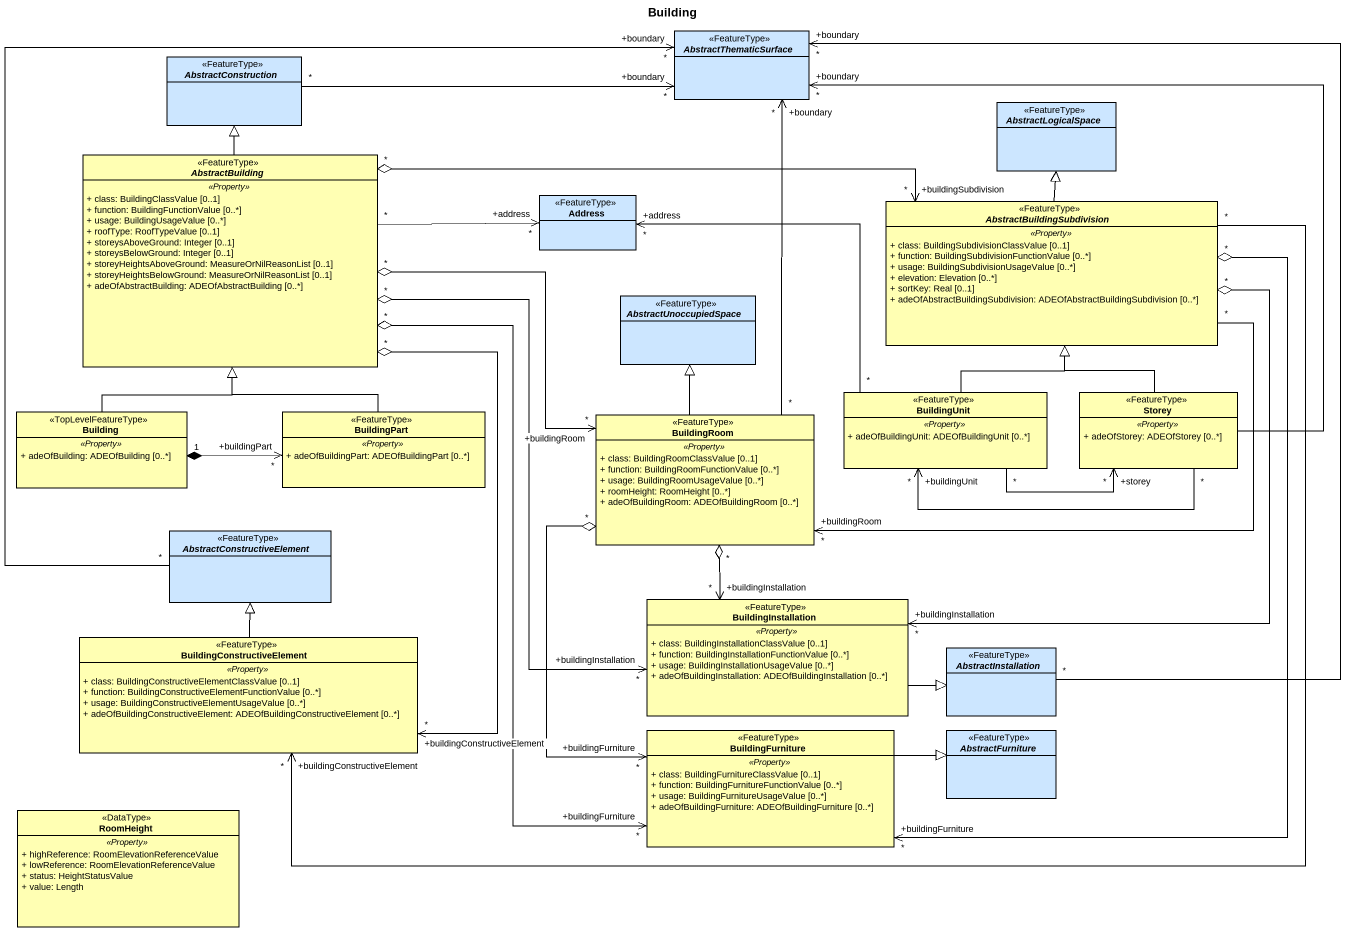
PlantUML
@startuml
title Building
hide circle
hide empty members
skinparam classAttributeIconSize 0
abstract class AbstractConstruction <<FeatureType>> #CCE6FF
abstract class AbstractThematicSurface <<FeatureType>> #CCE6FF
abstract class AbstractLogicalSpace <<FeatureType>> #CCE6FF
abstract class AbstractBuilding <<FeatureType>> #FFFFB3 {
  .. <<Property>> ..
  + class: BuildingClassValue [0..1]
  + function: BuildingFunctionValue [0..*]
  + usage: BuildingUsageValue [0..*]
  + roofType: RoofTypeValue [0..1]
  + storeysAboveGround: Integer [0..1]
  + storeysBelowGround: Integer [0..1]
  + storeyHeightsAboveGround: MeasureOrNilReasonList [0..1]
  + storeyHeightsBelowGround: MeasureOrNilReasonList [0..1]
  + adeOfAbstractBuilding: ADEOfAbstractBuilding [0..*]
}
class Address <<FeatureType>> #CCE6FF
abstract class AbstractBuildingSubdivision <<FeatureType>> #FFFFB3 {
  .. <<Property>> ..
  + class: BuildingSubdivisionClassValue [0..1]
  + function: BuildingSubdivisionFunctionValue [0..*]
  + usage: BuildingSubdivisionUsageValue [0..*]
  + elevation: Elevation [0..*]
  + sortKey: Real [0..1]
  + adeOfAbstractBuildingSubdivision: ADEOfAbstractBuildingSubdivision [0..*]
}
abstract class AbstractUnoccupiedSpace <<FeatureType>> #CCE6FF
class BuildingUnit <<FeatureType>> #FFFFB3 {
  .. <<Property>> ..
  + adeOfBuildingUnit: ADEOfBuildingUnit [0..*]
}
class Storey <<FeatureType>> #FFFFB3 {
  .. <<Property>> ..
  + adeOfStorey: ADEOfStorey [0..*]
}
class Building <<TopLevelFeatureType>> #FFFFB3 {
  .. <<Property>> ..
  + adeOfBuilding: ADEOfBuilding [0..*]
}
class BuildingPart <<FeatureType>> #FFFFB3 {
  .. <<Property>> ..
  + adeOfBuildingPart: ADEOfBuildingPart [0..*]
}
class BuildingRoom <<FeatureType>> #FFFFB3 {
  .. <<Property>> ..
  + class: BuildingRoomClassValue [0..1]
  + function: BuildingRoomFunctionValue [0..*]
  + usage: BuildingRoomUsageValue [0..*]
  + roomHeight: RoomHeight [0..*]
  + adeOfBuildingRoom: ADEOfBuildingRoom [0..*]
}
abstract class AbstractConstructiveElement <<FeatureType>> #CCE6FF
class BuildingInstallation <<FeatureType>> #FFFFB3 {
  .. <<Property>> ..
  + class: BuildingInstallationClassValue [0..1]
  + function: BuildingInstallationFunctionValue [0..*]
  + usage: BuildingInstallationUsageValue [0..*]
  + adeOfBuildingInstallation: ADEOfBuildingInstallation [0..*]
}
class BuildingConstructiveElement <<FeatureType>> #FFFFB3 {
  .. <<Property>> ..
  + class: BuildingConstructiveElementClassValue [0..1]
  + function: BuildingConstructiveElementFunctionValue [0..*]
  + usage: BuildingConstructiveElementUsageValue [0..*]
  + adeOfBuildingConstructiveElement: ADEOfBuildingConstructiveElement [0..*]
}
abstract class AbstractInstallation <<FeatureType>> #CCE6FF
class BuildingFurniture <<FeatureType>> #FFFFB3 {
  .. <<Property>> ..
  + class: BuildingFurnitureClassValue [0..1]
  + function: BuildingFurnitureFunctionValue [0..*]
  + usage: BuildingFurnitureUsageValue [0..*]
  + adeOfBuildingFurniture: ADEOfBuildingFurniture [0..*]
}
abstract class AbstractFurniture <<FeatureType>> #CCE6FF
class RoomHeight <<DataType>> #FFFFB3 {
  .. <<Property>> ..
  + highReference: RoomElevationReferenceValue
  + lowReference: RoomElevationReferenceValue
  + status: HeightStatusValue
  + value: Length
}
AbstractConstruction "*" -right-> "+boundary\n*" AbstractThematicSurface
AbstractBuilding -up-|> AbstractConstruction
AbstractBuilding "*" -right-> "+address\n*" Address
AbstractBuilding "*" o-right-> "+buildingSubdivision\n*" AbstractBuildingSubdivision
AbstractBuilding "*" o-right-> "+buildingRoom\n*" BuildingRoom
AbstractBuilding "*" o--> "+buildingInstallation\n*" BuildingInstallation
AbstractBuilding "*" o--> "+buildingConstructiveElement\n*" BuildingConstructiveElement
AbstractBuilding "*" o--> "+buildingFurniture\n*" BuildingFurniture
AbstractBuildingSubdivision -up-|> AbstractLogicalSpace
AbstractBuildingSubdivision "*" -left-> "+buildingRoom\n*" BuildingRoom
AbstractBuildingSubdivision "*" o--> "+buildingInstallation\n*" BuildingInstallation
AbstractBuildingSubdivision "*" -left-> "+buildingConstructiveElement\n*" BuildingConstructiveElement
AbstractBuildingSubdivision "*" o--> "+buildingFurniture\n*" BuildingFurniture
BuildingUnit "*" -left-> "+address\n*" Address
BuildingUnit -up-|> AbstractBuildingSubdivision
BuildingUnit "*" -right-> "+storey\n*" Storey
Storey -up-> "+boundary\n*" AbstractThematicSurface
Storey -up-|> AbstractBuildingSubdivision
Storey "*" -left-> "+buildingUnit\n*" BuildingUnit
Building -up-|> AbstractBuilding
Building "1" *-right-> "+buildingPart\n*" BuildingPart
BuildingPart -up-|> AbstractBuilding
BuildingRoom "*" -up-> "+boundary\n*" AbstractThematicSurface
BuildingRoom -up-|> AbstractUnoccupiedSpace
BuildingRoom "*" o--> "+buildingInstallation\n*" BuildingInstallation
BuildingRoom "*" o--> "+buildingFurniture\n*" BuildingFurniture
AbstractConstructiveElement "*" -up-> "+boundary\n*" AbstractThematicSurface
BuildingInstallation -right-|> AbstractInstallation
BuildingConstructiveElement -up-|> AbstractConstructiveElement
AbstractInstallation "*" -up-> "+boundary\n*" AbstractThematicSurface
BuildingFurniture -right-|> AbstractFurniture
@enduml
